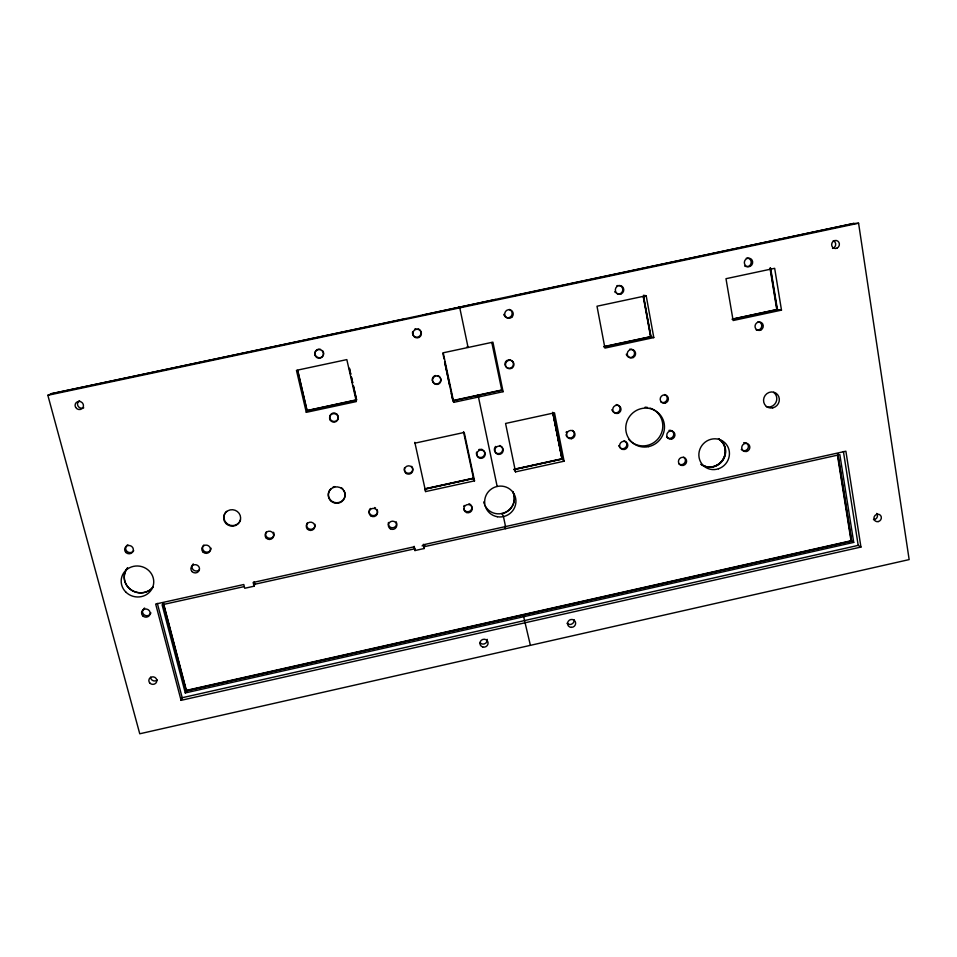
<?xml version="1.0" encoding="UTF-8"?>
<svg xmlns="http://www.w3.org/2000/svg" width="957" height="957" viewBox="0 0 957 957"><rect width="100%" height="100%" fill="white"/><g stroke="black" fill="none" stroke-linecap="round" stroke-linejoin="round"><path stroke-width="1.44" d="M423.341 544.772L845.88 451.214L860.941 547.057L181.076 700.333L155.668 604.046L243.796 584.524L244.729 588.268L254.072 586.198L254.789 584.237L254.167 581.748M306.3 412.335L296.455 370.347L346.829 359.605L356.351 401.569L306.3 412.335L307.125 410.421M254.072 586.198L253.15 582.454L414.118 546.818L414.955 550.55L424.178 548.517L423.891 546.782L839.839 454.647L853.716 542.404L185.287 692.94L186.388 690.38L163.348 602.695M181.076 700.333L182.201 697.725L157.343 603.389M852.926 223.543L858.585 223.22L909.15 559.594L139.758 733.78L47.85 395.289L51.822 393.542M186.388 690.38L851.024 540.765L853.716 542.404M182.201 697.725L858.202 545.382L860.941 547.057M422.073 545.897L424.98 545.251M244.059 586.617L162.104 604.764L185.287 692.94M254.789 584.237L414.728 548.804L414.178 546.327M513.921 469.289L561.915 458.762L564.092 461.202L515.548 471.861L514.148 469.636L562.214 459.109L552.979 412.646M425.064 488.967L473.44 478.356M514.029 469.468L562.058 458.929L552.835 412.515M425.111 489.159L473.524 478.548L463.499 431.763M414.824 442.337L425.614 491.575L474.516 480.857L464.229 432.444L414.955 443.151M603.664 346.649L650.772 336.637L643.463 296.67M732.129 319.148L777.084 309.482L770.313 268.127M604.034 346.805L650.987 336.708L643.69 296.706M732.428 319.195L777.407 309.53L770.636 268.139M653.798 337.594L604.932 348.097L597.001 306.228L646.178 295.737L653.798 337.594L650.545 336.577L643.248 296.634M781.486 310.128L733.122 320.523L725.992 278.702L774.668 268.319L781.486 310.128L776.761 309.434L769.99 268.116M452.84 400.564L501.588 390.037L503.083 391.7L453.762 402.347L452.972 400.816L501.791 390.265L491.814 342.522M51.546 393.662L404.177 319.064M495.248 299.505L422.527 315.176M853.309 223.519L513.825 295.797M51.271 393.782L495.343 299.541M853.704 223.495L495.14 299.469M47.85 395.289L858.585 223.22M643.427 295.282L646.178 295.737M458.798 307.173L459.791 307.855L468.081 347.475L467.136 346.494M477.244 395.301L478.452 397.023L497.162 486.455M501.947 513.442L503.466 516.589L505.547 526.577M505.033 527.534L505.571 528.683L505.057 526.206M474.516 480.857L473.356 478.177L425.028 488.764L425.614 491.575M523.144 614.573L530.393 645.341M163.18 602.982L186.232 690.739L851.395 540.992L837.794 455.101M163.001 603.269L186.077 691.098L851.778 541.231L837.925 453.809M297.735 370.359L307.077 410.553L356.59 399.787L353.336 385.48M297.603 370.55L307.018 410.685L356.554 400.038L353.3 385.707M349.449 368.313L350.717 374.139M351.386 376.902L352.666 382.728M349.401 368.517L350.705 374.247M351.351 377.106L352.655 382.836M423.341 544.294L424.178 548.517M453.762 402.347L443.211 352.798L492.915 342.163L503.083 391.7M442.828 353.193L444.06 358.971M452.661 399.368L444.61 361.758L449.778 386.161M451.309 393.363L452.529 399.129M515.548 471.861L505.571 423.461L554.486 412.826L564.092 461.202M552.679 412.383L561.915 458.762M837.423 454.946L851.024 540.765M843.416 451.537L858.202 545.382M414.728 548.804L414.955 550.55M512.689 491.539A15.527 15.204 -26.5 0 1 505.775 512.115A15.527 15.204 -26.5 0 1 485.032 505.691M484.242 503.872A15.527 15.204 -26.5 0 1 483.704 501.958M650.006 408.089A19.618 19.008 -50.4 0 1 659.433 436.99A19.618 19.008 -50.4 0 1 628.952 439.622M645.078 407.192A19.618 19.008 -50.4 0 1 647.578 407.479M833.284 240.721A4.043 3.804 -66.5 0 1 832.518 248.437M876.732 513.407A3.828 3.565 -48.7 0 1 873.466 519.639M511.517 360.49A4.259 4.211 -59.5 0 1 512.378 366.806A4.259 4.211 -59.5 0 1 506.026 366.902M505.404 365.993A4.259 4.211 -59.5 0 1 507.294 360.275M508.334 359.892A4.259 4.211 -59.5 0 1 510.524 360.011M572.37 430.375A4.199 4.103 -45.2 0 1 572.358 437.277A4.199 4.103 -45.2 0 1 565.982 434.765M566.125 432.612A4.199 4.103 -45.2 0 1 566.604 431.631M501.647 446.68A4.199 4.139 -32.2 0 1 499.363 453.546A4.199 4.139 -32.2 0 1 494.542 448.235M495.02 447.242A4.199 4.139 -32.2 0 1 495.738 446.417M499.841 445.519A4.199 4.139 -32.2 0 1 500.822 445.986M746.328 258.199A4.318 4.115 -67.3 0 1 751.185 262.086A4.318 4.115 -67.3 0 1 746.651 266.692M745.599 266.477A4.318 4.115 -67.3 0 1 744.642 265.986M758.028 321.708A4.259 4.067 -61.7 0 1 761.652 326.684A4.259 4.067 -61.7 0 1 756.221 329.926M629.646 349.209A4.259 4.139 -60.3 0 1 634.335 354.64A4.259 4.139 -60.3 0 1 627.254 356.171M626.656 355.262A4.259 4.139 -60.3 0 1 626.321 354.222M618.892 285.449A4.318 4.187 -69.7 0 1 622.696 290.545A4.318 4.187 -69.7 0 1 617.193 293.835M615.399 292.615A4.318 4.187 -69.7 0 1 614.789 291.682M616.751 285.904A4.318 4.187 -69.7 0 1 617.803 285.533M683.657 457.135A4.163 4.007 -47.9 0 1 684.686 462.781A4.163 4.007 -47.9 0 1 679.015 464.037M743.685 442.708A4.163 3.972 -51 0 1 748.171 447.936A4.163 3.972 -51 0 1 741.256 449.455M624.096 440.746A4.151 4.031 -47.1 0 1 626.117 446.859A4.151 4.031 -47.1 0 1 619.646 447.409M619.059 446.536A4.151 4.031 -47.1 0 1 618.724 445.531M668.979 430.363A4.151 4.007 -50.3 0 1 673.537 435.602A4.151 4.007 -50.3 0 1 666.61 437.122M664.529 394.535A4.175 4.031 -54.4 0 1 666.79 400.229A4.175 4.031 -54.4 0 1 660.832 401.94M618.258 405.266A4.175 4.067 -51.8 0 1 619 411.414A4.175 4.067 -51.8 0 1 612.827 411.522M612.241 410.637A4.175 4.067 -51.8 0 1 611.906 409.62M616.248 404.608A4.175 4.067 -51.8 0 1 617.301 404.799M509.268 309.41A4.295 4.235 -76.7 0 1 511.457 315.834A4.295 4.235 -76.7 0 1 504.746 316.36M504.136 315.427A4.295 4.235 -76.7 0 1 503.765 314.375M574.056 619.693A4.067 3.9 -27.7 0 1 567.058 623.282M718.599 438.82A15.503 14.845 -49.7 0 1 722.523 460.269A15.503 14.845 -49.7 0 1 700.895 464.217A15.491 14.845 -49.7 0 0 722.427 460.209A15.491 14.845 -49.7 0 0 718.516 438.773M773.591 392.37A8.123 7.728 -55.4 0 1 766.294 406.689M512.808 491.766A15.551 15.216 -26.5 0 1 502.09 513.73M718.886 438.976A15.515 14.857 -49.7 0 1 723.528 459.288A15.515 14.857 -49.7 0 1 703.359 465.748M152.905 587.335A16.125 15.288 12.7 0 1 130.331 589.38A16.125 15.288 12.7 0 1 127.64 567.812A16.113 15.276 12.7 0 0 130.391 589.285A16.113 15.276 12.7 0 0 152.964 587.239M240.554 519.842A8.505 8.194 12.4 0 1 227.981 524.328A8.505 8.194 12.4 0 1 226.558 511.361M344.161 490.797A8.398 8.194 4.7 0 1 341.29 501.492A8.398 8.194 4.7 0 1 330.117 499.578A8.398 8.194 4.7 0 1 331.038 488.548M332.821 487.316A8.398 8.194 4.7 0 1 334.878 486.587M341.218 487.663A8.398 8.194 4.7 0 1 342.905 489.039M157.331 679.996A3.984 3.744 6.4 0 1 150.584 677.161M83.737 407.826A4.211 3.995 27.4 0 1 78.055 406.079A4.211 3.995 27.4 0 1 79.61 400.636M199.235 569.917A4.295 4.103 10.6 0 1 193.17 569.714A4.295 4.103 10.6 0 1 193.29 563.9M396.186 521.78A4.199 4.103 -6.3 0 1 392.825 527.774A4.199 4.103 -6.3 0 1 388.458 522.474M150.907 612.851A4.307 4.079 10.3 0 1 145.069 615.375A4.307 4.079 10.3 0 1 143.083 609.501M143.777 608.676A4.307 4.079 10.3 0 1 144.674 608.054M133.729 550.658A4.366 4.139 15.1 0 1 127.771 551.962A4.366 4.139 15.1 0 1 126.252 546.244M126.958 545.406A4.366 4.139 15.1 0 1 127.867 544.772M470.832 504.865A4.187 4.091 -20.2 0 1 469.612 511.277A4.187 4.091 -20.2 0 1 463.643 508.55M463.762 506.432A4.187 4.091 -20.2 0 1 464.229 505.452M469.026 503.729A4.187 4.091 -20.2 0 1 470.007 504.183M418.077 328.813A4.295 4.271 61.1 0 1 420.841 334.22A4.295 4.271 61.1 0 1 415.458 336.984A4.295 4.271 61.1 0 1 412.694 331.565M414.812 329.076A4.295 4.271 61.1 0 1 415.864 328.694M487.173 639.312A4.091 3.924 -18.9 0 1 480.151 642.913M437.816 375.623A4.259 4.247 -14.8 0 1 439.861 382.286A4.259 4.247 -14.8 0 1 432.899 381.939A4.259 4.247 -14.8 0 1 435.614 375.515M483.704 450.591A4.211 4.151 -27.3 0 1 481.431 457.458A4.211 4.151 -27.3 0 1 476.586 452.147M478.679 449.706A4.211 4.151 -27.3 0 1 479.72 449.335M480.809 449.252A4.211 4.151 -27.3 0 1 482.878 449.898M377.058 509.567A4.223 4.127 -2.4 0 1 375.587 514.95A4.223 4.127 -2.4 0 1 369.964 513.993A4.223 4.127 -2.4 0 1 370.455 508.442M374.582 507.533A4.223 4.127 -2.4 0 1 375.575 507.988M314.961 524.292A4.259 4.127 4.9 0 1 310.116 529.269A4.259 4.127 4.9 0 1 307.209 523M273.594 532.283A4.271 4.127 8.1 0 1 269.707 538.336A4.271 4.127 8.1 0 1 266.202 532.008M211.102 548.205A4.307 4.127 11.4 0 1 205.073 551.806A4.307 4.127 11.4 0 1 203.829 545.023M411.642 466.322A4.223 4.163 -6.5 0 1 409.417 473.189A4.223 4.163 -6.5 0 1 404.488 467.877M337.845 415.278A4.307 4.235 17.7 0 1 336.374 420.805A4.307 4.235 17.7 0 1 330.655 419.788A4.307 4.235 17.7 0 1 331.122 414.082M332.031 413.448A4.307 4.235 17.7 0 1 335.309 413.185M336.338 413.651A4.307 4.235 17.7 0 1 337.199 414.369M322.509 350.561A4.366 4.295 34.1 0 1 321.014 357.451A4.366 4.295 34.1 0 1 314.985 353.6A4.366 4.295 34.1 0 1 320.607 349.353M497.317 516.732A15.719 15.372 -26.5 0 0 515.093 496.24A15.719 15.372 -26.5 0 0 488.489 491.599A15.719 15.372 -26.5 0 0 497.317 516.732M648.607 446.62A19.738 19.116 -50.3 0 0 659.875 414.489A19.738 19.116 -50.3 0 0 626.883 421.606A19.738 19.116 -50.3 0 0 648.607 446.62M878.203 521.601A3.852 3.589 -48.6 0 0 880.536 515.404A3.852 3.589 -48.6 0 0 874.184 516.828A3.852 3.589 -48.6 0 0 878.203 521.601M837.088 248.078A4.067 3.828 -66.4 0 0 837.794 241.104A4.067 3.828 -66.4 0 0 831.669 244.226A4.067 3.828 -66.4 0 0 837.088 248.078M511.612 368.301A4.283 4.235 -59.3 0 0 512.055 360.921A4.283 4.235 -59.3 0 0 505.475 364.282A4.283 4.235 -59.3 0 0 511.612 368.301M571.616 438.665A4.211 4.127 -45.2 0 0 573.961 431.774A4.211 4.127 -45.2 0 0 566.879 433.318A4.211 4.127 -45.2 0 0 571.616 438.665M498.753 454.431A4.223 4.151 -32.2 0 0 502.76 448.343A4.223 4.151 -32.2 0 0 495.499 448.02A4.223 4.151 -32.2 0 0 498.753 454.431M750.252 266.297A4.342 4.139 -67.3 0 0 750.91 258.845A4.342 4.139 -67.3 0 0 744.355 262.194A4.342 4.139 -67.3 0 0 750.252 266.297M760.863 329.986A4.283 4.079 -61.7 0 0 761.533 322.665A4.283 4.079 -61.7 0 0 755.037 325.978A4.283 4.079 -61.7 0 0 760.863 329.986M633.223 357.523A4.271 4.151 -60.2 0 0 633.773 350.19A4.271 4.151 -60.2 0 0 627.254 353.528A4.271 4.151 -60.2 0 0 633.223 357.523M621.38 293.751A4.33 4.211 -69.7 0 0 621.93 286.287A4.33 4.211 -69.7 0 0 615.339 289.66A4.33 4.211 -69.7 0 0 621.38 293.751M683.25 465.413A4.175 4.019 -47.9 0 0 685.643 458.63A4.175 4.019 -47.9 0 0 678.669 460.161A4.175 4.019 -47.9 0 0 683.25 465.413M746.484 451.465A4.187 3.984 -50.9 0 0 748.924 444.694A4.187 3.984 -50.9 0 0 741.986 446.213A4.187 3.984 -50.9 0 0 746.484 451.465M624.466 449.431A4.163 4.043 -47.1 0 0 626.823 442.648A4.163 4.043 -47.1 0 0 619.849 444.168A4.163 4.043 -47.1 0 0 624.466 449.431M671.575 439.096A4.163 4.019 -50.2 0 0 673.967 432.313A4.163 4.019 -50.2 0 0 667.005 433.832A4.163 4.019 -50.2 0 0 671.575 439.096M665.019 403.1A4.187 4.055 -54.3 0 0 667.412 396.258A4.187 4.055 -54.3 0 0 660.426 397.777A4.187 4.055 -54.3 0 0 665.019 403.1M617.648 413.412A4.199 4.079 -51.8 0 0 620.004 406.569A4.199 4.079 -51.8 0 0 612.994 408.101A4.199 4.079 -51.8 0 0 617.648 413.412M571.305 627.373A4.103 3.924 -27.7 0 0 575.241 621.548A4.103 3.924 -27.7 0 0 568.219 621.32A4.103 3.924 -27.7 0 0 571.305 627.373M511.816 317.21A4.33 4.271 -76.4 0 0 510.332 309.889A4.33 4.271 -76.4 0 0 504.794 314.877A4.33 4.271 -76.4 0 0 511.816 317.21M718.492 468.774A15.683 15.013 -49.6 0 0 724.688 442.589A15.683 15.013 -49.6 0 0 699.28 451.249A15.683 15.013 -49.6 0 0 718.492 468.774M772.754 407.849A8.17 7.764 -55.3 0 0 777.551 394.595A8.17 7.764 -55.3 0 0 764.045 397.526A8.17 7.764 -55.3 0 0 772.754 407.849M125.786 592.024A16.317 15.456 12.5 0 0 153.132 586.043A16.317 15.456 12.5 0 0 133.478 566.365A16.317 15.456 12.5 0 0 125.786 592.024M149.962 683.19A4.007 3.768 6.4 0 0 156.697 681.683A4.007 3.768 6.4 0 0 151.852 676.934A4.007 3.768 6.4 0 0 149.962 683.19M75.627 407.347A4.247 4.031 27.4 0 0 82.9 407.694A4.247 4.031 27.4 0 0 79.299 401.414A4.247 4.031 27.4 0 0 75.627 407.347M225.96 523.491A8.517 8.206 12.3 0 0 240.279 520.381A8.517 8.206 12.3 0 0 230.135 509.902A8.517 8.206 12.3 0 0 225.96 523.491M330.488 500.619A8.41 8.206 4.7 0 0 344.699 497.532A8.41 8.206 4.7 0 0 334.806 487.053A8.41 8.206 4.7 0 0 330.488 500.619M192.082 571.604A4.318 4.127 10.5 0 0 199.343 570.001A4.318 4.127 10.5 0 0 194.163 564.762A4.318 4.127 10.5 0 0 192.082 571.604M390.289 528.778A4.223 4.115 -6.4 0 0 396.784 525.465A4.223 4.115 -6.4 0 0 390.623 521.649A4.223 4.115 -6.4 0 0 390.289 528.778M142.772 615.877A4.33 4.091 10.2 0 0 150.022 614.274A4.33 4.091 10.2 0 0 144.818 609.095A4.33 4.091 10.2 0 0 142.772 615.877M125.893 552.464A4.378 4.151 15 0 0 133.214 550.873A4.378 4.151 15 0 0 127.939 545.574A4.378 4.151 15 0 0 125.893 552.464M466.777 512.581A4.199 4.103 -20.2 0 0 472.184 507.748A4.199 4.103 -20.2 0 0 465.293 505.619A4.199 4.103 -20.2 0 0 466.777 512.581M482.723 646.992A4.115 3.948 -18.9 0 0 488.022 642.291A4.115 3.948 -18.9 0 0 481.275 640.305A4.115 3.948 -18.9 0 0 482.723 646.992M412.79 333.323A4.33 4.307 61.1 0 0 419.07 337.414A4.33 4.307 61.1 0 0 419.429 329.926A4.33 4.307 61.1 0 0 412.79 333.323M435.435 384.247A4.283 4.271 -15.3 0 0 440.926 379.295A4.283 4.271 -15.3 0 0 433.88 377.022A4.283 4.271 -15.3 0 0 435.435 384.247M480.749 458.367A4.223 4.163 -27.3 0 0 484.744 452.278A4.223 4.163 -27.3 0 0 477.471 451.955A4.223 4.163 -27.3 0 0 480.749 458.367M371.029 516.002A4.235 4.139 -2.5 0 0 377.537 512.677A4.235 4.139 -2.5 0 0 371.34 508.837A4.235 4.139 -2.5 0 0 371.029 516.002M307.436 529.101A4.271 4.139 4.8 0 0 314.65 527.522A4.271 4.139 4.8 0 0 309.601 522.247A4.271 4.139 4.8 0 0 307.436 529.101M266.297 538.145A4.295 4.139 8 0 0 273.523 536.554A4.295 4.139 8 0 0 268.427 531.279A4.295 4.139 8 0 0 266.297 538.145M203.016 552.045A4.33 4.139 11.3 0 0 210.277 550.454A4.33 4.139 11.3 0 0 205.109 545.179A4.33 4.139 11.3 0 0 203.016 552.045M406.354 473.512A4.247 4.175 -6.6 0 0 412.886 470.174A4.247 4.175 -6.6 0 0 406.701 466.286A4.247 4.175 -6.6 0 0 406.354 473.512M330.057 419.836A4.318 4.247 17.5 0 0 337.534 420.183A4.318 4.247 17.5 0 0 334.041 413.627A4.318 4.247 17.5 0 0 330.057 419.836M314.853 354.772A4.378 4.307 34 0 0 322.066 357.081A4.378 4.307 34 0 0 320.38 349.748A4.378 4.307 34 0 0 314.853 354.772"/></g></svg>
